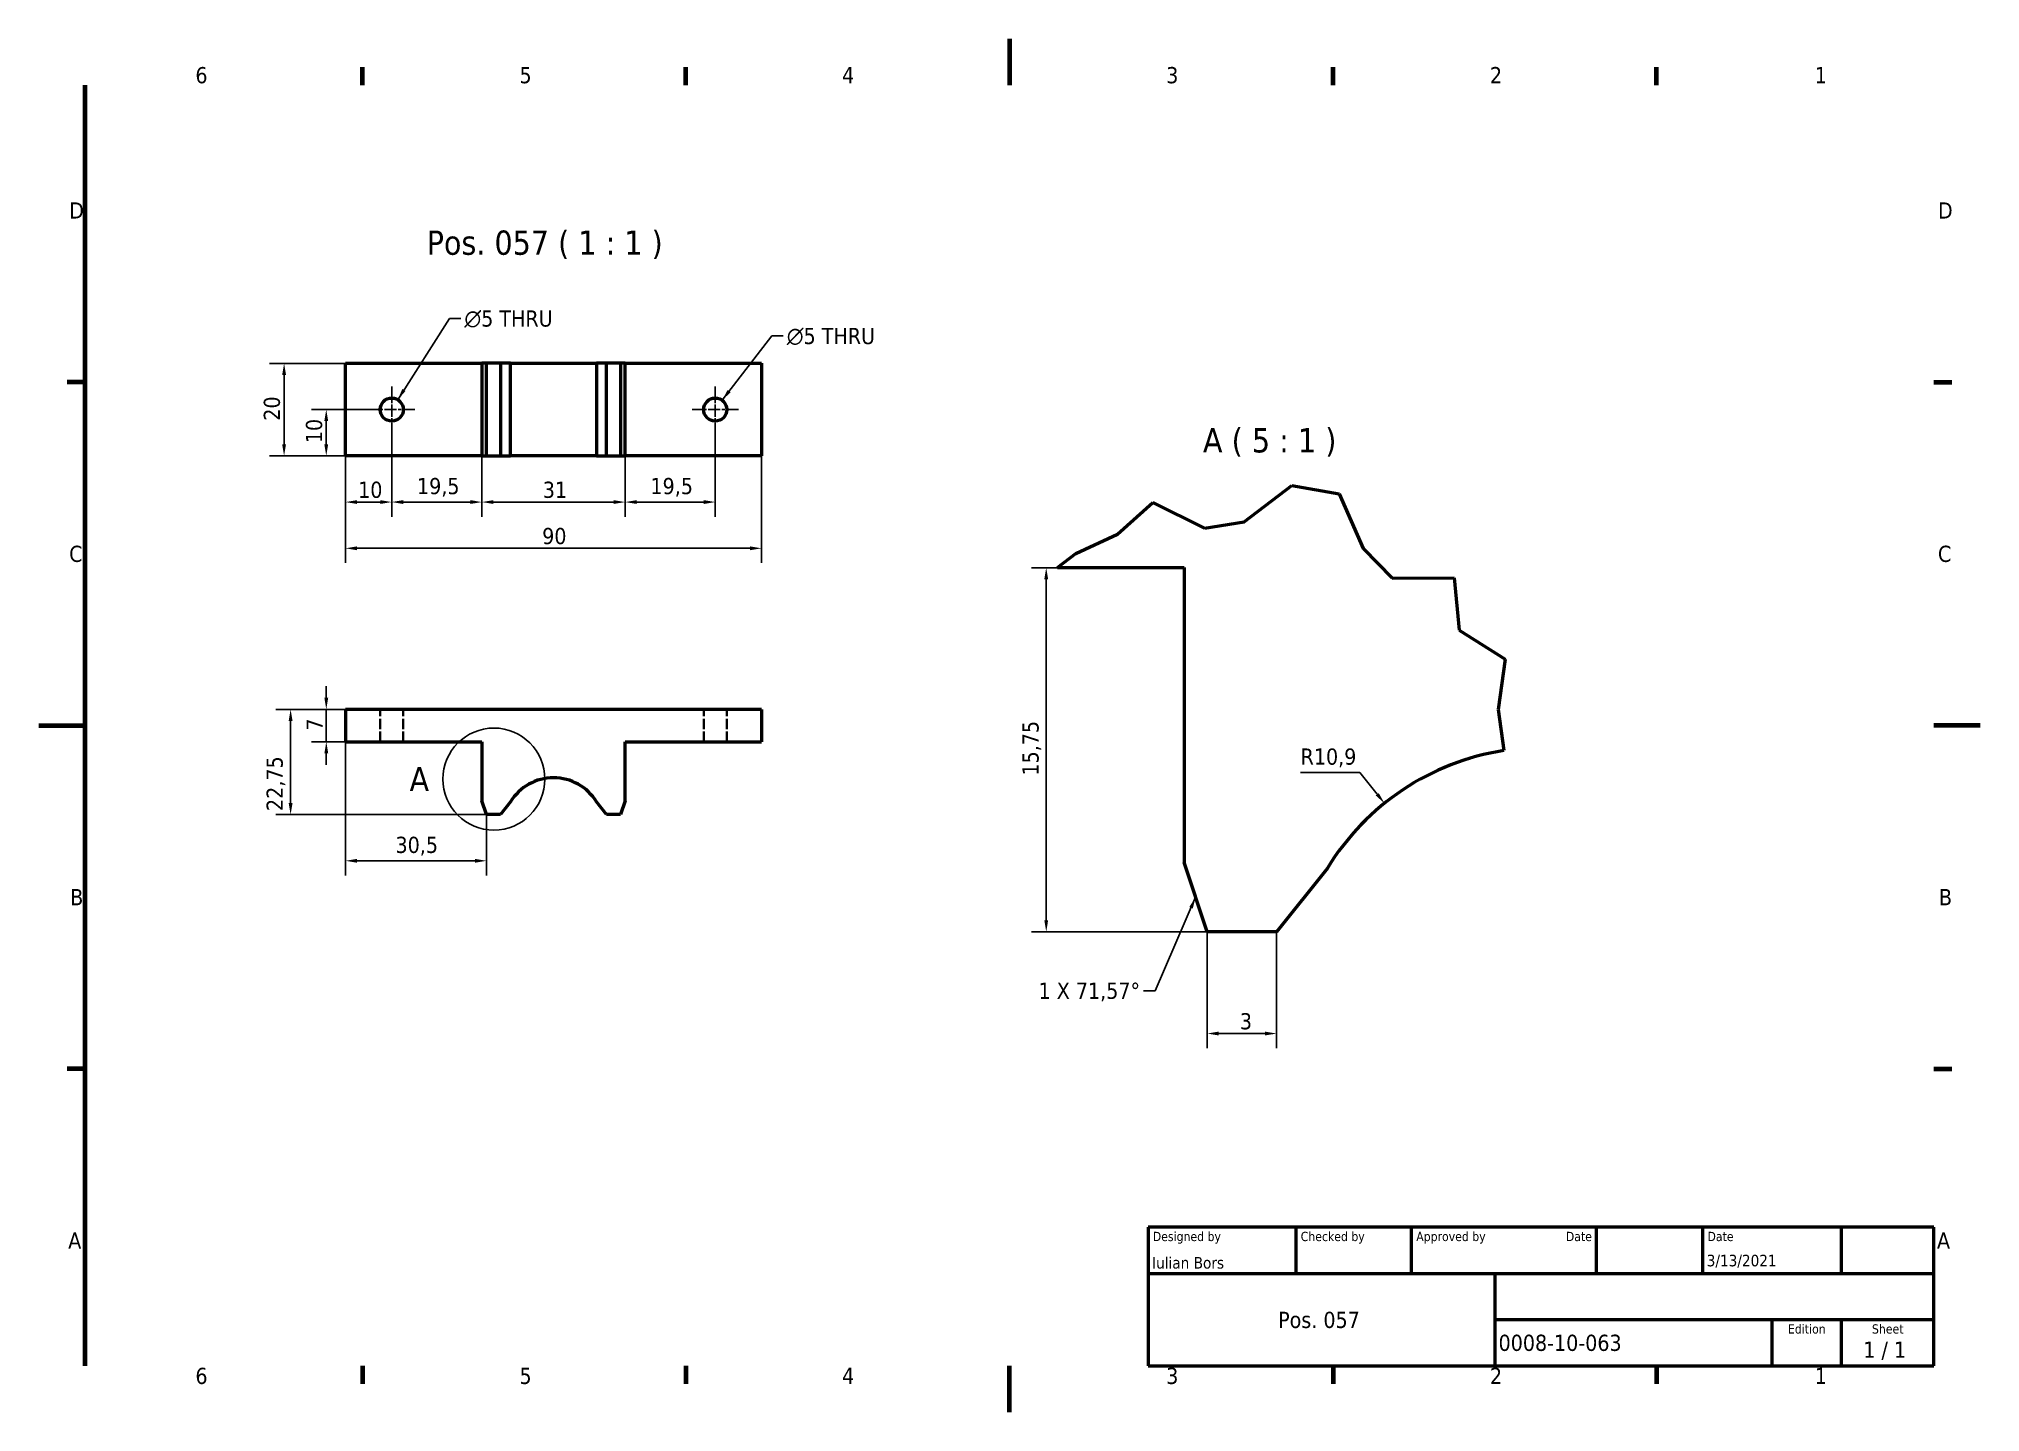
# Model space of a CAD drawing. Header units: millimetres. Extents: x 0 to 420, y 0 to 297.
import ezdxf
from ezdxf.enums import TextEntityAlignment as Align

# ---------------------------------------------------------------- set-up
doc = ezdxf.new("R2010")
doc.units = ezdxf.units.MM
doc.linetypes.add('CHAIN', pattern=[0.3543, 0.2362, -0.0295, 0.0591, -0.0295])
doc.linetypes.add('DASHED', pattern=[0.2068, 0.1655, -0.0413])
for name, color, linetype, lineweight in [('Border (ISO)', 7, 'Continuous', 70), ('Break Line (ISO)', 7, 'Continuous', 50), ('Center Mark (ISO)', 7, 'Continuous', 25), ('Detail Boundary (ISO)', 7, 'Continuous', 25), ('Dimension (ISO)', 7, 'Continuous', 25), ('Hidden (ISO)', 7, 'DASHED', 35), ('Symbol (ISO)', 7, 'Continuous', 25), ('Title (ISO)', 7, 'Continuous', 50), ('Visible (ISO)', 7, 'Continuous', 50)]:
    doc.layers.add(name, color=color, linetype=linetype, lineweight=lineweight)
doc.styles.add('Label Text (ISO)', font='tahoma.ttf')
doc.styles.add('Note Text (ISO)', font='tahoma.ttf')
doc.styles.add('Text Style39', font='tahoma.ttf')
doc.styles.add('Text Style41', font='tahoma.ttf')
doc.styles.add('Text Style45', font='tahoma.ttf')
doc.dimstyles.new('Default - Method 1b (ISO)', dxfattribs={"dimtxt": 3.5, "dimasz": 2.5, "dimexe": 3.175, "dimexo": 0, "dimgap": 0.762, "dimtad": 1, "dimtoh": 1, "dimrnd": 1e-08, "dimtxsty": 'Note Text (ISO)', "dimcen": 0.09, "dimdle": 10, "dimclrd": 256, "dimclre": 256, "dimclrt": 256, "dimazin": 2, "dimtfac": 1, "dimtmove": 0, "dimatfit": 3, "dimfxl": 0, "dimtolj": 1, "dimlwd": -1, "dimlwe": -1, "dimarcsym": 0})
doc.dimstyles.new('Default - Method 1b (ISO)$7', dxfattribs={"dimtxt": 3.5, "dimasz": 2.5, "dimexe": 3.175, "dimexo": 0, "dimgap": 0.762, "dimtad": 1, "dimtoh": 1, "dimrnd": 1e-08, "dimtxsty": 'Note Text (ISO)', "dimcen": 0.09, "dimdle": 10, "dimclrd": 256, "dimclre": 256, "dimclrt": 256, "dimazin": 2, "dimtfac": 1, "dimtmove": 0, "dimatfit": 3, "dimfxl": 0, "dimtolj": 1, "dimlwd": -1, "dimlwe": -1, "dimarcsym": 0})
doc.dimstyles.new('Default - Method 2b (ISO)$7', dxfattribs={"dimtxt": 3.5, "dimasz": 2.5, "dimexe": 3.175, "dimexo": 0, "dimgap": 0.762, "dimtad": 1, "dimtih": 1, "dimtoh": 1, "dimrnd": 1e-08, "dimtxsty": 'Note Text (ISO)', "dimcen": 0.09, "dimdle": 10, "dimclrd": 256, "dimclre": 256, "dimclrt": 256, "dimazin": 2, "dimtfac": 1, "dimtmove": 0, "dimatfit": 3, "dimfxl": 0, "dimtolj": 1, "dimlwd": -1, "dimlwe": -1, "dimarcsym": 0})

# ---------------------------------------------------------------- blocks, each defined once
blk = doc.blocks.new('Borders Default Border')
at = {"layer": 'Border (ISO)'}
for p, q in [((70, 287), (70, 290.9)), ((140, 287), (140, 290.9)), ((280, 287), (280, 290.9)), ((350, 287), (350, 290.9)), ((10, 222.75), (6.1, 222.75)), ((410, 222.75), (413.9, 222.75)), ((10, 74.25), (6.1, 74.25)), ((410, 74.25), (413.9, 74.25)), ((70, 10), (70, 6.1)), ((140, 10), (140, 6.1)), ((280, 10), (280, 6.1)), ((350, 10), (350, 6.1))]:
    blk.add_line(p, q, dxfattribs=at)
at = {"layer": 'Border (ISO)', "flags": 128}
for points in [[(210, 297), (210, 287)], [(10, 10), (10, 287)], [(0, 148.5), (10, 148.5)], [(420, 148.5), (410, 148.5)], [(210, 0), (210, 10)]]:
    blk.add_lwpolyline(points, dxfattribs=at)
at = {"layer": 'Border (ISO)', "char_height": 3.5, "attachment_point": 7, "style": 'Note Text (ISO)'}
for s, insert in [('6', (33.88, 287.33)), ('5', (103.98, 287.33)), ('4', (173.78, 287.4)), ('3', (243.91, 287.33)), ('2', (313.94, 287.4)), ('1', (384.21, 287.4)), ('D', (6.57, 258.13)), ('D', (410.87, 258.13)), ('C', (6.56, 183.81)), ('C', (410.86, 183.81)), ('B', (6.78, 109.63)), ('B', (411.08, 109.63)), ('A', (6.36, 35.38)), ('A', (410.66, 35.38)), ('6', (33.88, 6.03)), ('5', (103.98, 6.03)), ('4', (173.78, 6.1)), ('3', (243.91, 6.03)), ('2', (313.94, 6.1)), ('1', (384.21, 6.1))]:
    blk.add_mtext(s, dxfattribs=dict(at, insert=insert))
blk = doc.blocks.new('Title Blocks I.A.B')
at = {"layer": 'Title (ISO)'}
for p, q in [((270.07, 130), (100.07, 130)), ((100.07, 130), (100.07, 100)), ((132.07, 120), (132.07, 130)), ((157.07, 120), (157.07, 130)), ((197.07, 120), (197.07, 130)), ((220.07, 120), (220.07, 130)), ((250.07, 120), (250.07, 130)), ((270.07, 100), (270.07, 130)), ((100.07, 120), (270.07, 120)), ((175.07, 120), (175.07, 100)), ((270.07, 110), (175.07, 110)), ((235.07, 100), (235.07, 110)), ((250.07, 100), (250.07, 110)), ((100.07, 100), (270.07, 100))]:
    blk.add_line(p, q, dxfattribs=at)
at = {"layer": 'Title (ISO)', "style": 'Text Style41'}
for s, p in [('Designed by', (101.07, 129)), ('Checked by', (133.07, 129)), ('Approved by', (158.07, 129)), ('Date', (221.07, 129))]:
    blk.add_text(s, height=2, dxfattribs=at).set_placement(p, align=Align.TOP_LEFT)
blk.add_text('Date', height=2, dxfattribs=at).set_placement((196.07, 129), align=Align.TOP_RIGHT)
for s, p in [('Edition', (242.57, 109)), ('Sheet', (260.07, 109))]:
    blk.add_text(s, height=2, dxfattribs=at).set_placement(p, align=Align.TOP_CENTER)
at = {"layer": 'Title (ISO)', "style": 'Note Text (ISO)'}
blk.add_text('1 / 1 ', height=3.5, dxfattribs=at).set_placement((260.07, 103.5), align=Align.MIDDLE_CENTER)
at = {"layer": 'Title (ISO)'}
for tag, p, height, style in [('AUTHOR_001', (100.92, 121.05), 2.5, 'Text Style39'), ('CREATION_DATE_001', (220.91, 121.54), 2.5, 'Text Style39'), ('COMPANY_001', (128.19, 108.21), 3.5, 'Note Text (ISO)'), ('PART_NUMBER_001', (175.88, 103.25), 3.5, 'Note Text (ISO)')]:
    blk.add_attdef(tag, p, '', height=height, dxfattribs=dict(at, style=style))
at = {"layer": 'Title (ISO)', "style": 'Text Style39'}
for tag, p in [('CHECKED_BY', (133.07, 121)), ('ENG_APPROVED_BY', (158.07, 121))]:
    blk.add_attdef(tag, text='', height=2.5, dxfattribs=at).set_placement(p, align=Align.BOTTOM_LEFT)
blk.add_attdef('ENG_APPROVAL_DATE', text='', height=2.5, dxfattribs=at).set_placement((196.07, 121), align=Align.BOTTOM_RIGHT)
at = {"layer": 'Title (ISO)', "style": 'Note Text (ISO)'}
for tag, p in [('TITLE', (222.57, 115)), ('REVISION_NUMBER', (242.57, 103.5))]:
    blk.add_attdef(tag, text='', height=3.5, dxfattribs=at).set_placement(p, align=Align.MIDDLE_CENTER)
blk = doc.blocks.new('2dDetail0')
at = {"layer": 'Detail Boundary (ISO)'}
blk.add_circle((98.45, 136.92), 11.03, dxfattribs=at)
at = {"layer": 'Detail Boundary (ISO)', "insert": (80.2, 134.3), "char_height": 5.25, "attachment_point": 7, "style": 'Label Text (ISO)'}
blk.add_mtext('A', dxfattribs=at)
blk = doc.blocks.new('*D7')
at = {"layer": 'Defpoints', "color": 0}
for p in [(66.35, 151.99), (62.19, 144.99), (66.35, 144.99)]:
    blk.add_point(p, dxfattribs=at)
at = {"layer": 'Dimension (ISO)'}
for p, q in [((62.19, 154.49), (62.19, 156.99)), ((66.35, 151.99), (59.02, 151.99)), ((62.19, 151.99), (62.19, 149.49)), ((62.19, 149.49), (62.19, 147.49)), ((62.19, 144.99), (62.19, 147.49)), ((66.35, 144.99), (59.02, 144.99)), ((62.19, 142.49), (62.19, 139.99))]:
    blk.add_line(p, q, dxfattribs=at)
for points in [[(61.78, 154.49), (62.61, 154.49), (62.19, 151.99)], [(61.78, 142.49), (62.61, 142.49), (62.19, 144.99)]]:
    blk.add_solid(points, dxfattribs=at)
at = {"layer": 'Dimension (ISO)', "insert": (57.93, 147.38), "char_height": 3.5, "attachment_point": 1, "rotation": 90, "style": 'Note Text (ISO)'}
blk.add_mtext('\\A1;7', dxfattribs=at)
blk = doc.blocks.new('*D8')
at = {"layer": 'Defpoints', "color": 0}
for p in [(54.47, 151.99), (66.35, 151.99), (96.85, 129.24)]:
    blk.add_point(p, dxfattribs=at)
at = {"layer": 'Dimension (ISO)'}
for p, q in [((66.35, 151.99), (51.3, 151.99)), ((54.47, 131.74), (54.47, 149.49)), ((96.85, 129.24), (51.3, 129.24))]:
    blk.add_line(p, q, dxfattribs=at)
for points in [[(54.05, 149.49), (54.89, 149.49), (54.47, 151.99)], [(54.05, 131.74), (54.89, 131.74), (54.47, 129.24)]]:
    blk.add_solid(points, dxfattribs=at)
at = {"layer": 'Dimension (ISO)', "insert": (49.27, 130.01), "char_height": 3.5, "attachment_point": 1, "rotation": 90, "style": 'Note Text (ISO)'}
blk.add_mtext('\\A1;22,75', dxfattribs=at)
blk = doc.blocks.new('*D9')
at = {"layer": 'Defpoints', "color": 0}
for p in [(66.35, 144.99), (96.85, 129.24), (96.85, 119.24)]:
    blk.add_point(p, dxfattribs=at)
at = {"layer": 'Dimension (ISO)'}
for p, q in [((66.35, 144.99), (66.35, 116.06)), ((96.85, 129.24), (96.85, 116.06)), ((68.85, 119.24), (94.35, 119.24))]:
    blk.add_line(p, q, dxfattribs=at)
for points in [[(68.85, 119.65), (68.85, 118.82), (66.35, 119.24)], [(94.35, 119.65), (94.35, 118.82), (96.85, 119.24)]]:
    blk.add_solid(points, dxfattribs=at)
at = {"layer": 'Dimension (ISO)', "insert": (77.17, 124.44), "char_height": 3.5, "attachment_point": 1, "style": 'Note Text (ISO)'}
blk.add_mtext('\\A1;30,5', dxfattribs=at)
blk = doc.blocks.new('*D10')
at = {"layer": 'Defpoints', "color": 0}
for p in [(95.85, 206.82), (126.85, 206.82), (126.85, 196.82)]:
    blk.add_point(p, dxfattribs=at)
at = {"layer": 'Dimension (ISO)'}
for p, q in [((95.85, 206.82), (95.85, 193.65)), ((126.85, 206.82), (126.85, 193.65)), ((98.35, 196.82), (124.35, 196.82))]:
    blk.add_line(p, q, dxfattribs=at)
for points in [[(98.35, 197.24), (98.35, 196.41), (95.85, 196.82)], [(124.35, 197.24), (124.35, 196.41), (126.85, 196.82)]]:
    blk.add_solid(points, dxfattribs=at)
at = {"layer": 'Dimension (ISO)', "insert": (109.03, 201.23), "char_height": 3.5, "attachment_point": 1, "style": 'Note Text (ISO)'}
blk.add_mtext('\\A1;31', dxfattribs=at)
blk = doc.blocks.new('*D11')
at = {"layer": 'Defpoints', "color": 0}
for p in [(66.35, 206.82), (156.35, 206.82), (156.35, 186.82)]:
    blk.add_point(p, dxfattribs=at)
at = {"layer": 'Dimension (ISO)'}
for p, q in [((66.35, 206.82), (66.35, 183.65)), ((156.35, 206.82), (156.35, 183.65)), ((68.85, 186.82), (153.85, 186.82))]:
    blk.add_line(p, q, dxfattribs=at)
for points in [[(68.85, 187.24), (68.85, 186.41), (66.35, 186.82)], [(153.85, 187.24), (153.85, 186.41), (156.35, 186.82)]]:
    blk.add_solid(points, dxfattribs=at)
at = {"layer": 'Dimension (ISO)', "insert": (108.9, 191.23), "char_height": 3.5, "attachment_point": 1, "style": 'Note Text (ISO)'}
blk.add_mtext('\\A1;90', dxfattribs=at)
blk = doc.blocks.new('*D12')
at = {"layer": 'Defpoints', "color": 0}
for p in [(126.85, 226.82), (53.06, 206.82), (126.85, 206.82)]:
    blk.add_point(p, dxfattribs=at)
at = {"layer": 'Dimension (ISO)'}
for p, q in [((126.85, 226.82), (49.89, 226.82)), ((53.06, 224.32), (53.06, 209.32)), ((126.85, 206.82), (49.89, 206.82))]:
    blk.add_line(p, q, dxfattribs=at)
for points in [[(52.65, 224.32), (53.48, 224.32), (53.06, 226.82)], [(52.65, 209.32), (53.48, 209.32), (53.06, 206.82)]]:
    blk.add_solid(points, dxfattribs=at)
at = {"layer": 'Dimension (ISO)', "insert": (48.66, 214.42), "char_height": 3.5, "attachment_point": 1, "rotation": 90, "style": 'Note Text (ISO)'}
blk.add_mtext('\\A1;20', dxfattribs=at)
blk = doc.blocks.new('*D13')
at = {"layer": 'Defpoints', "color": 0}
for p in [(146.35, 211.82), (126.85, 206.82), (146.35, 196.82)]:
    blk.add_point(p, dxfattribs=at)
at = {"layer": 'Dimension (ISO)'}
for p, q in [((146.35, 211.82), (146.35, 193.65)), ((126.85, 206.82), (126.85, 193.65)), ((129.35, 196.82), (143.85, 196.82))]:
    blk.add_line(p, q, dxfattribs=at)
for points in [[(129.35, 197.24), (129.35, 196.41), (126.85, 196.82)], [(143.85, 197.24), (143.85, 196.41), (146.35, 196.82)]]:
    blk.add_solid(points, dxfattribs=at)
at = {"layer": 'Dimension (ISO)', "insert": (132.32, 202.03), "char_height": 3.5, "attachment_point": 1, "style": 'Note Text (ISO)'}
blk.add_mtext('\\A1;19,5', dxfattribs=at)
blk = doc.blocks.new('*D14')
at = {"layer": 'Defpoints', "color": 0}
for p in [(62.18, 216.82), (71.35, 216.82), (66.35, 206.82)]:
    blk.add_point(p, dxfattribs=at)
at = {"layer": 'Dimension (ISO)'}
for p, q in [((71.35, 216.82), (59.01, 216.82)), ((62.18, 209.32), (62.18, 214.32)), ((66.35, 206.82), (59.01, 206.82))]:
    blk.add_line(p, q, dxfattribs=at)
for points in [[(61.76, 214.32), (62.6, 214.32), (62.18, 216.82)], [(61.76, 209.32), (62.6, 209.32), (62.18, 206.82)]]:
    blk.add_solid(points, dxfattribs=at)
at = {"layer": 'Dimension (ISO)', "insert": (57.78, 209.56), "char_height": 3.5, "attachment_point": 1, "rotation": 90, "style": 'Note Text (ISO)'}
blk.add_mtext('\\A1;10', dxfattribs=at)
blk = doc.blocks.new('*D15')
at = {"layer": 'Defpoints', "color": 0}
for p in [(76.35, 211.82), (95.85, 206.82), (95.85, 196.82)]:
    blk.add_point(p, dxfattribs=at)
at = {"layer": 'Dimension (ISO)'}
for p, q in [((76.35, 211.82), (76.35, 193.65)), ((95.85, 206.82), (95.85, 193.65)), ((78.85, 196.82), (93.35, 196.82))]:
    blk.add_line(p, q, dxfattribs=at)
for points in [[(78.85, 197.24), (78.85, 196.41), (76.35, 196.82)], [(93.35, 197.24), (93.35, 196.41), (95.85, 196.82)]]:
    blk.add_solid(points, dxfattribs=at)
at = {"layer": 'Dimension (ISO)', "insert": (81.82, 202.03), "char_height": 3.5, "attachment_point": 1, "style": 'Note Text (ISO)'}
blk.add_mtext('\\A1;19,5', dxfattribs=at)
blk = doc.blocks.new('*D16')
at = {"layer": 'Defpoints', "color": 0}
for p in [(76.35, 211.82), (66.35, 206.82), (76.35, 196.82)]:
    blk.add_point(p, dxfattribs=at)
at = {"layer": 'Dimension (ISO)'}
for p, q in [((76.35, 211.82), (76.35, 193.65)), ((66.35, 206.82), (66.35, 193.65)), ((68.85, 196.82), (73.85, 196.82))]:
    blk.add_line(p, q, dxfattribs=at)
for points in [[(68.85, 197.24), (68.85, 196.41), (66.35, 196.82)], [(73.85, 197.24), (73.85, 196.41), (76.35, 196.82)]]:
    blk.add_solid(points, dxfattribs=at)
at = {"layer": 'Dimension (ISO)', "insert": (69.08, 201.23), "char_height": 3.5, "attachment_point": 1, "style": 'Note Text (ISO)'}
blk.add_mtext('\\A1;10', dxfattribs=at)
blk = doc.blocks.new('*D17')
at = {"layer": 'Defpoints', "color": 0}
for p in [(291.12, 131.68), (325.28, 89.21)]:
    blk.add_point(p, dxfattribs=at)
at = {"layer": 'Dimension (ISO)'}
for p, q in [((272.98, 138.33), (285.78, 138.33)), ((285.78, 138.33), (289.55, 133.63))]:
    blk.add_line(p, q, dxfattribs=at)
blk.add_solid([(289.88, 133.89), (289.23, 133.37), (291.12, 131.68)], dxfattribs=at)
at = {"layer": 'Dimension (ISO)', "insert": (272.98, 143.53), "char_height": 3.5, "attachment_point": 1, "style": 'Note Text (ISO)'}
blk.add_mtext('\\A1;R10,9', dxfattribs=at)
blk = doc.blocks.new('*D18')
at = {"layer": 'Defpoints', "color": 0}
for p in [(252.78, 103.88), (267.79, 103.88), (252.78, 81.88)]:
    blk.add_point(p, dxfattribs=at)
at = {"layer": 'Dimension (ISO)'}
for p, q in [((252.78, 103.88), (252.78, 78.71)), ((267.79, 103.88), (267.79, 78.71)), ((265.29, 81.88), (255.28, 81.88))]:
    blk.add_line(p, q, dxfattribs=at)
for points in [[(255.28, 82.3), (255.28, 81.47), (252.78, 81.88)], [(265.29, 82.3), (265.29, 81.47), (267.79, 81.88)]]:
    blk.add_solid(points, dxfattribs=at)
at = {"layer": 'Dimension (ISO)', "insert": (259.84, 86.29), "char_height": 3.5, "attachment_point": 1, "style": 'Note Text (ISO)'}
blk.add_mtext('\\A1;3', dxfattribs=at)
blk = doc.blocks.new('*D19')
at = {"layer": 'Defpoints', "color": 0}
for p in [(220.37, 182.63), (217.95, 103.88), (252.78, 103.88)]:
    blk.add_point(p, dxfattribs=at)
at = {"layer": 'Dimension (ISO)'}
for p, q in [((220.37, 182.63), (214.77, 182.63)), ((217.95, 180.13), (217.95, 106.38)), ((252.78, 103.88), (214.77, 103.88))]:
    blk.add_line(p, q, dxfattribs=at)
for points in [[(217.53, 180.13), (218.36, 180.13), (217.95, 182.63)], [(217.53, 106.38), (218.36, 106.38), (217.95, 103.88)]]:
    blk.add_solid(points, dxfattribs=at)
at = {"layer": 'Dimension (ISO)', "insert": (212.8, 137.67), "char_height": 3.5, "attachment_point": 1, "rotation": 90, "style": 'Note Text (ISO)'}
blk.add_mtext('\\A1;15,75', dxfattribs=at)

msp = doc.modelspace()

# ---------------------------------------------------------------- linework, layer by layer
at = {"layer": 'Break Line (ISO)'}
for p, q in [((260.803, 192.528), (271.051, 200.422)), ((271.051, 200.422), (281.301, 198.62)), ((281.301, 198.62), (286.487, 186.788)), ((233.338, 189.873), (241.005, 196.695)), ((241.005, 196.695), (252.183, 191.187)), ((224.371, 185.719), (233.338, 189.873)), ((252.183, 191.187), (260.803, 192.528)), ((220.366, 182.635), (224.371, 185.719)), ((286.487, 186.788), (292.753, 180.378)), ((292.753, 180.378), (306.224, 180.415)), ((306.224, 180.415), (307.256, 169.122)), ((307.256, 169.122), (317.22, 162.836)), ((317.22, 162.836), (315.737, 151.988)), ((315.737, 151.988), (316.972, 143.078))]:
    msp.add_line(p, q, dxfattribs=at)
at = {"layer": 'Center Mark (ISO)', "linetype": 'CHAIN', "ltscale": 11.111974}
for p, q in [((76.349, 221.824), (76.349, 211.824)), ((146.349, 221.824), (146.349, 211.824)), ((81.349, 216.824), (71.349, 216.824)), ((151.349, 216.824), (141.349, 216.824))]:
    msp.add_line(p, q, dxfattribs=at)
at = {"layer": 'Hidden (ISO)', "ltscale": 13.326329}
for p, q in [((73.849, 144.987), (73.849, 151.987)), ((78.849, 144.987), (78.849, 151.987)), ((143.849, 144.987), (143.849, 151.987)), ((148.849, 144.987), (148.849, 151.987))]:
    msp.add_line(p, q, dxfattribs=at)
at = {"layer": 'Visible (ISO)'}
for p, q in [((66.349, 226.824), (95.849, 226.824)), ((66.349, 206.824), (66.349, 226.824)), ((96.849, 226.824), (95.849, 226.824)), ((95.849, 226.824), (95.849, 206.824)), ((99.851, 226.824), (96.849, 226.824)), ((96.849, 206.824), (96.849, 226.824)), ((102.048, 226.824), (99.851, 226.824)), ((99.851, 226.824), (99.851, 206.824)), ((102.048, 226.824), (120.649, 226.824)), ((102.048, 206.824), (102.048, 226.824)), ((122.846, 226.824), (120.649, 226.824)), ((120.649, 226.824), (120.649, 206.824)), ((122.846, 206.824), (122.846, 226.824)), ((125.849, 226.824), (122.846, 226.824)), ((126.849, 226.824), (125.849, 226.824)), ((125.849, 226.824), (125.849, 206.824)), ((126.849, 206.824), (126.849, 226.824)), ((126.849, 226.824), (156.349, 226.824)), ((156.349, 226.824), (156.349, 206.824)), ((95.849, 206.824), (66.349, 206.824)), ((95.849, 206.824), (96.849, 206.824)), ((96.849, 206.824), (99.851, 206.824)), ((99.851, 206.824), (102.048, 206.824)), ((120.649, 206.824), (102.048, 206.824)), ((120.649, 206.824), (122.846, 206.824)), ((122.846, 206.824), (125.849, 206.824)), ((125.849, 206.824), (126.849, 206.824)), ((156.349, 206.824), (126.849, 206.824)), ((220.366, 182.635), (247.775, 182.635)), ((247.775, 182.635), (247.775, 118.885)), ((156.349, 151.987), (66.349, 151.987)), ((66.349, 151.987), (66.349, 144.987)), ((156.349, 151.987), (156.349, 144.987)), ((66.349, 144.987), (95.849, 144.987)), ((95.849, 144.987), (95.849, 132.237)), ((126.849, 132.237), (126.849, 144.987)), ((126.849, 144.987), (156.349, 144.987)), ((96.849, 129.237), (95.849, 132.237)), ((102.048, 131.988), (99.851, 129.237)), ((122.846, 129.237), (120.649, 131.988)), ((126.849, 132.237), (125.849, 129.237)), ((99.851, 129.237), (96.849, 129.237)), ((125.849, 129.237), (122.846, 129.237)), ((252.775, 103.885), (247.775, 118.885)), ((278.774, 117.638), (267.787, 103.885)), ((267.787, 103.885), (252.775, 103.885))]:
    msp.add_line(p, q, dxfattribs=at)
for centre in [(76.349, 216.824), (146.349, 216.824)]:
    msp.add_circle(centre, 2.5, dxfattribs=at)
for centre, radius, start in [((325.275, 89.215), 54.5, 98.76299), ((111.349, 126.303), 10.9, 31.43482)]:
    msp.add_arc(centre, radius, start, 148.56518, dxfattribs=at)

# ---------------------------------------------------------------- block references
msp.add_blockref('Borders Default Border', (0, 0))
msp.add_blockref('Title Blocks I.A.B', (139.929, -90)).add_auto_attribs({'PART_NUMBER_001': '0008-10-063', 'COMPANY_001': 'Pos. 057', 'AUTHOR_001': 'Iulian Bors', 'CREATION_DATE_001': '3/13/2021'})
at = {"layer": 'Detail Boundary (ISO)'}
msp.add_blockref('2dDetail0', (0, 0), dxfattribs=at)

# ---------------------------------------------------------------- texts
at = {"layer": 'Symbol (ISO)'}
for s, insert, char_height, attachment_point, style in [('Pos. 057 ( 1 : 1 )', (83.918, 249.359), 5.24, 7, 'Text Style45'), ('A ( 5 : 1 )', (251.847, 206.607), 5.25, 7, 'Label Text (ISO)'), ('1 X 71,57°', (238.244, 92.886), 3.5, 3, 'Note Text (ISO)')]:
    msp.add_mtext(s, dxfattribs=dict(at, insert=insert, char_height=char_height, attachment_point=attachment_point, style=style))
at = {"layer": 'Symbol (ISO)', "char_height": 3.5, "width": 20.45914, "attachment_point": 1, "line_spacing_factor": 0.6125, "style": 'Note Text (ISO)'}
for insert in [(92.073, 238.271), (161.818, 234.488)]:
    msp.add_mtext('\\fAIGDT|b0|i0;\\H3.5000;n\\fTahoma|b0|i0;\\H3.5000;5 THRU', dxfattribs=dict(at, insert=insert))

# ---------------------------------------------------------------- dimensions: what is measured, and where the dimension line sits
at = {"layer": 'Dimension (ISO)'}
for base, p1, p2, angle, override, picture, middle in [((53.063, 206.824), (126.849, 226.824), (126.849, 206.824), 270, {"dimgap": 0.762, "dimtoh": 0, "dimdec": 2, "dimtol": 0, "dimlim": 0, "dimtp": 0, "dimtm": 0, "dimtdec": 2, "dimtofl": 0, "dimatfit": 1}, '*D12', (53.063, 216.824)), ((62.181, 216.824), (66.349, 206.824), (71.349, 216.824), 90, {"dimgap": 0.762, "dimtoh": 0, "dimdec": 2, "dimtol": 0, "dimlim": 0, "dimtp": 0, "dimtm": 0, "dimtdec": 2, "dimtofl": 0, "dimatfit": 1}, '*D14', (62.181, 211.824)), ((95.849, 196.824), (76.349, 211.824), (95.849, 206.824), 180, {"dimgap": 0.762, "dimtoh": 0, "dimdec": 2, "dimtol": 0, "dimlim": 0, "dimtp": 0, "dimtm": 0, "dimtdec": 2, "dimtofl": 0, "dimatfit": 1}, '*D15', (86.099, 196.824)), ((146.349, 196.824), (126.849, 206.824), (146.349, 211.824), 180, {"dimgap": 0.762, "dimtoh": 0, "dimdec": 2, "dimtol": 0, "dimlim": 0, "dimtp": 0, "dimtm": 0, "dimtdec": 2, "dimtofl": 0, "dimatfit": 1}, '*D13', (136.599, 196.824)), ((126.849, 196.824), (95.849, 206.824), (126.849, 206.824), 180, {"dimgap": 0.762, "dimtoh": 0, "dimdec": 2, "dimtol": 0, "dimlim": 0, "dimtp": 0, "dimtm": 0, "dimtdec": 2, "dimtofl": 0, "dimatfit": 1}, '*D10', (111.349, 196.824)), ((217.947, 103.885), (220.366, 182.635), (252.775, 103.885), 270, {"dimgap": 0.762, "dimtoh": 0, "dimdec": 2, "dimlfac": 0.2, "dimtol": 0, "dimlim": 0, "dimtp": 0, "dimtm": 0, "dimtdec": 2, "dimtofl": 0, "dimatfit": 1}, '*D19', (217.947, 143.26)), ((62.194, 144.987), (66.349, 151.987), (66.349, 144.987), 90, {"dimgap": 0.762, "dimtoh": 0, "dimdec": 2, "dimtol": 0, "dimlim": 0, "dimtp": 0, "dimtm": 0, "dimtdec": 2, "dimtofl": 0}, '*D7', (62.194, 148.487)), ((54.471, 151.987), (96.849, 129.237), (66.349, 151.987), 90, {"dimgap": 0.762, "dimtoh": 0, "dimdec": 2, "dimtol": 0, "dimlim": 0, "dimtp": 0, "dimtm": 0, "dimtdec": 2, "dimtofl": 0, "dimatfit": 1}, '*D8', (54.471, 135.737)), ((96.849, 119.237), (66.349, 144.987), (96.849, 129.237), 180, {"dimgap": 0.762, "dimtoh": 0, "dimdec": 2, "dimtol": 0, "dimlim": 0, "dimtp": 0, "dimtm": 0, "dimtdec": 2, "dimtofl": 0, "dimatfit": 1}, '*D9', (81.599, 119.237)), ((252.775, 81.885), (267.787, 103.885), (252.775, 103.885), 180, {"dimgap": 0.762, "dimtoh": 0, "dimdec": 1, "dimlfac": 0.2, "dimtol": 0, "dimlim": 0, "dimtp": 0, "dimtm": 0, "dimtdec": 2, "dimtofl": 0, "dimatfit": 1}, '*D18', (260.899, 81.885))]:
    dim = msp.add_linear_dim(base=base, p1=p1, p2=p2, angle=angle, dimstyle='Default - Method 1b (ISO)', override=override, dxfattribs=at)
    dim.commit()
    dim.dimension.update_dxf_attribs({"geometry": picture, "text_midpoint": middle, "dimtype": 160})
for base, p2, picture, middle in [((76.349, 196.824), (76.349, 211.824), '*D16', (71.349, 196.824)), ((156.349, 186.824), (156.349, 206.824), '*D11', (111.349, 186.824))]:
    dim = msp.add_linear_dim(base=base, p1=(66.349, 206.824), p2=p2, dimstyle='Default - Method 1b (ISO)', override={"dimgap": 0.762, "dimtoh": 0, "dimdec": 2, "dimtol": 0, "dimlim": 0, "dimtp": 0, "dimtm": 0, "dimtdec": 2, "dimtofl": 0, "dimatfit": 1}, dxfattribs=at)
    dim.commit()
    dim.dimension.update_dxf_attribs({"geometry": picture, "text_midpoint": middle, "dimtype": 160})
dim = msp.add_radius_dim(center=(325.275, 89.215), mpoint=(291.118, 131.683), dimstyle='Default - Method 1b (ISO)', override={"dimgap": 0.762, "dimtih": 1, "dimdec": 2, "dimlfac": 0.2, "dimcen": 0, "dimtol": 0, "dimlim": 0, "dimtp": 0, "dimtm": 0, "dimtdec": 2, "dimtofl": 0}, dxfattribs=at)
dim.commit()
dim.dimension.update_dxf_attribs({"geometry": '*D17', "text_midpoint": (278.863, 138.326), "dimtype": 164})

# ---------------------------------------------------------------- leaders
at = {"layer": 'Symbol (ISO)', "annotation_type": 0, "has_hookline": 1}
for points, dimstyle, hookline_direction, text_width in [([(77.65, 218.959), (88.811, 236.521), (91.311, 236.521)], 'Default - Method 1b (ISO)$7', 0, 19.807), ([(147.826, 218.841), (158.556, 232.738), (161.056, 232.738)], 'Default - Method 1b (ISO)$7', 0, 19.807), ([(250.275, 111.385), (241.506, 91.136), (239.006, 91.136)], 'Default - Method 2b (ISO)$7', 1, 21.898)]:
    msp.add_leader(points, dimstyle=dimstyle, override={"dimtad": 0}, dxfattribs=dict(at, hookline_direction=hookline_direction, text_width=text_width))

doc.saveas('drawing.dxf')
